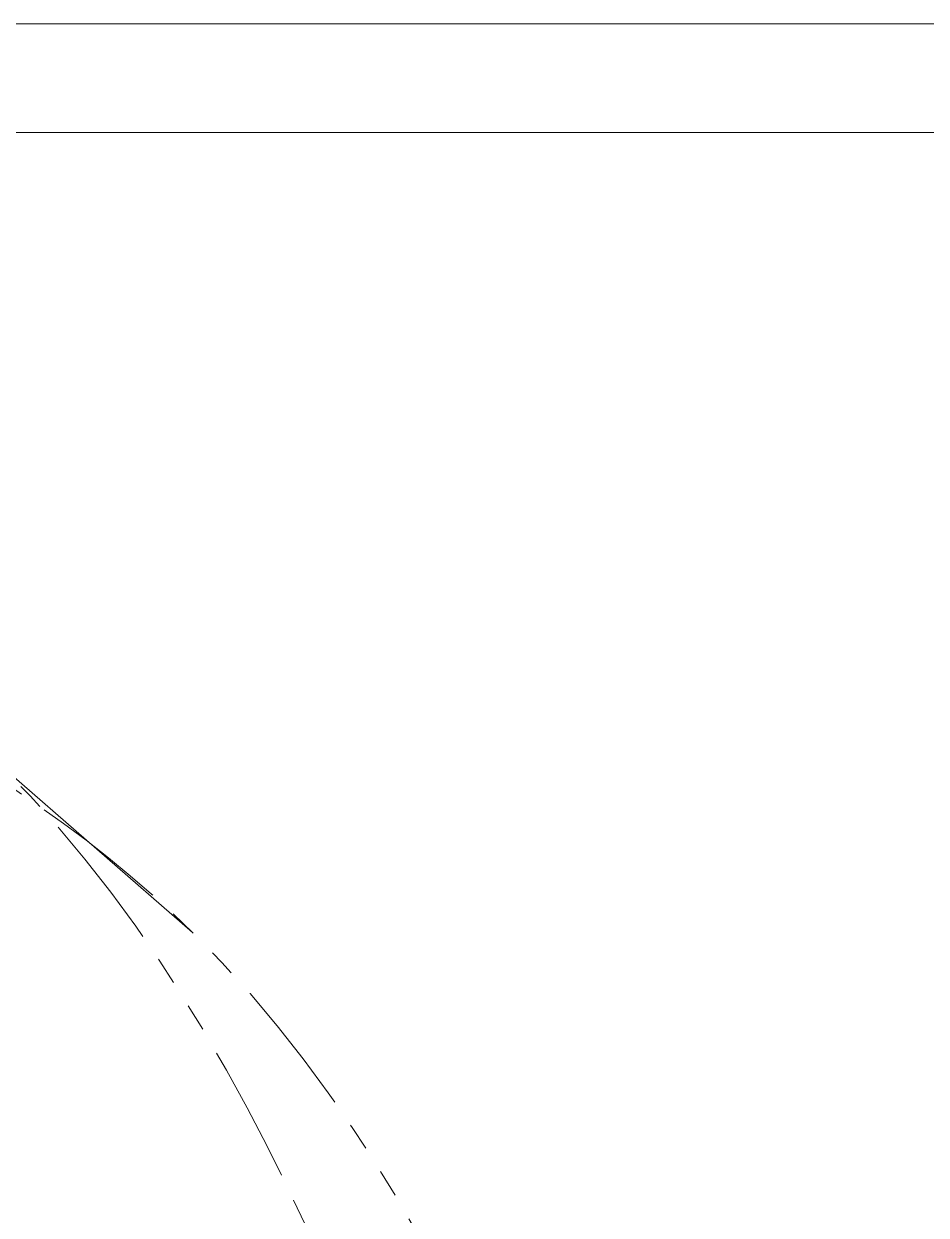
# Paper-space layout '草迹图' of a CAD drawing. Header units: millimetres. Extents: x 0 to 420, y 0 to 297.
# Drawn here: x 203.2 to 244.7, y 242.3 to 297 of the extents above; entities that cross this region are included whole.
import ezdxf

# ---------------------------------------------------------------- set-up
doc = ezdxf.new("R2010")
doc.units = ezdxf.units.MM
doc.linetypes.add('PHANTOM', pattern=[12.7, 6.35, -1.27, 1.27, -1.27, 1.27, -1.27])
doc.layers.get('0').update_dxf_attribs({"lineweight": 18})
doc.layers.add('双点划线层', color=7, linetype='PHANTOM', lineweight=18)
doc.layers.add('细实线层', color=7, linetype='Continuous', lineweight=18)

psp = doc.layouts.new('草迹图')

# ---------------------------------------------------------------- linework, layer by layer
at = {"color": 179, "linetype": 'Continuous', "lineweight": 0}
psp.add_line((420.00008801, 296.99990707), (0.00008801, 296.99990707), dxfattribs=at)
at = {"color": 179, "linetype": 'Continuous', "lineweight": 15}
psp.add_line((415.00008801, 291.99990707), (5.00008801, 291.99990707), dxfattribs=at)
at = {"layer": '双点划线层'}
for points, knots in [([(122.50969432, 274.04174867), (148.45952084, 285.70224501), (196.23749045, 280.46419017), (220.31010691, 235.21417352), (226.86362302, 212.55913477), (226.86362302, 200.89693049)], [0, 0, 0, 0, 89.296800262, 123.2599750438, 163.0143961453, 163.0143961453, 163.0143961453, 163.0143961453]), ([(131.30969432, 266.38465067), (155.30711471, 277.9359228), (204.73690179, 273.34703004), (243.29252316, 201.31727091), (242.65767526, 142.88044496), (170.62121366, 135.60482969)], [0, 0, 0, 0, 101.4794959492, 139.2948273943, 288.8179804275, 288.8179804275, 288.8179804275, 288.8179804275])]:
    psp.add_open_spline(points, degree=3, knots=knots, dxfattribs=at)
at = {"layer": '细实线层'}
psp.add_line((202.1632117, 262.90451757), (210.9632117, 255.24741957), dxfattribs=at)

doc.saveas('drawing.dxf')
